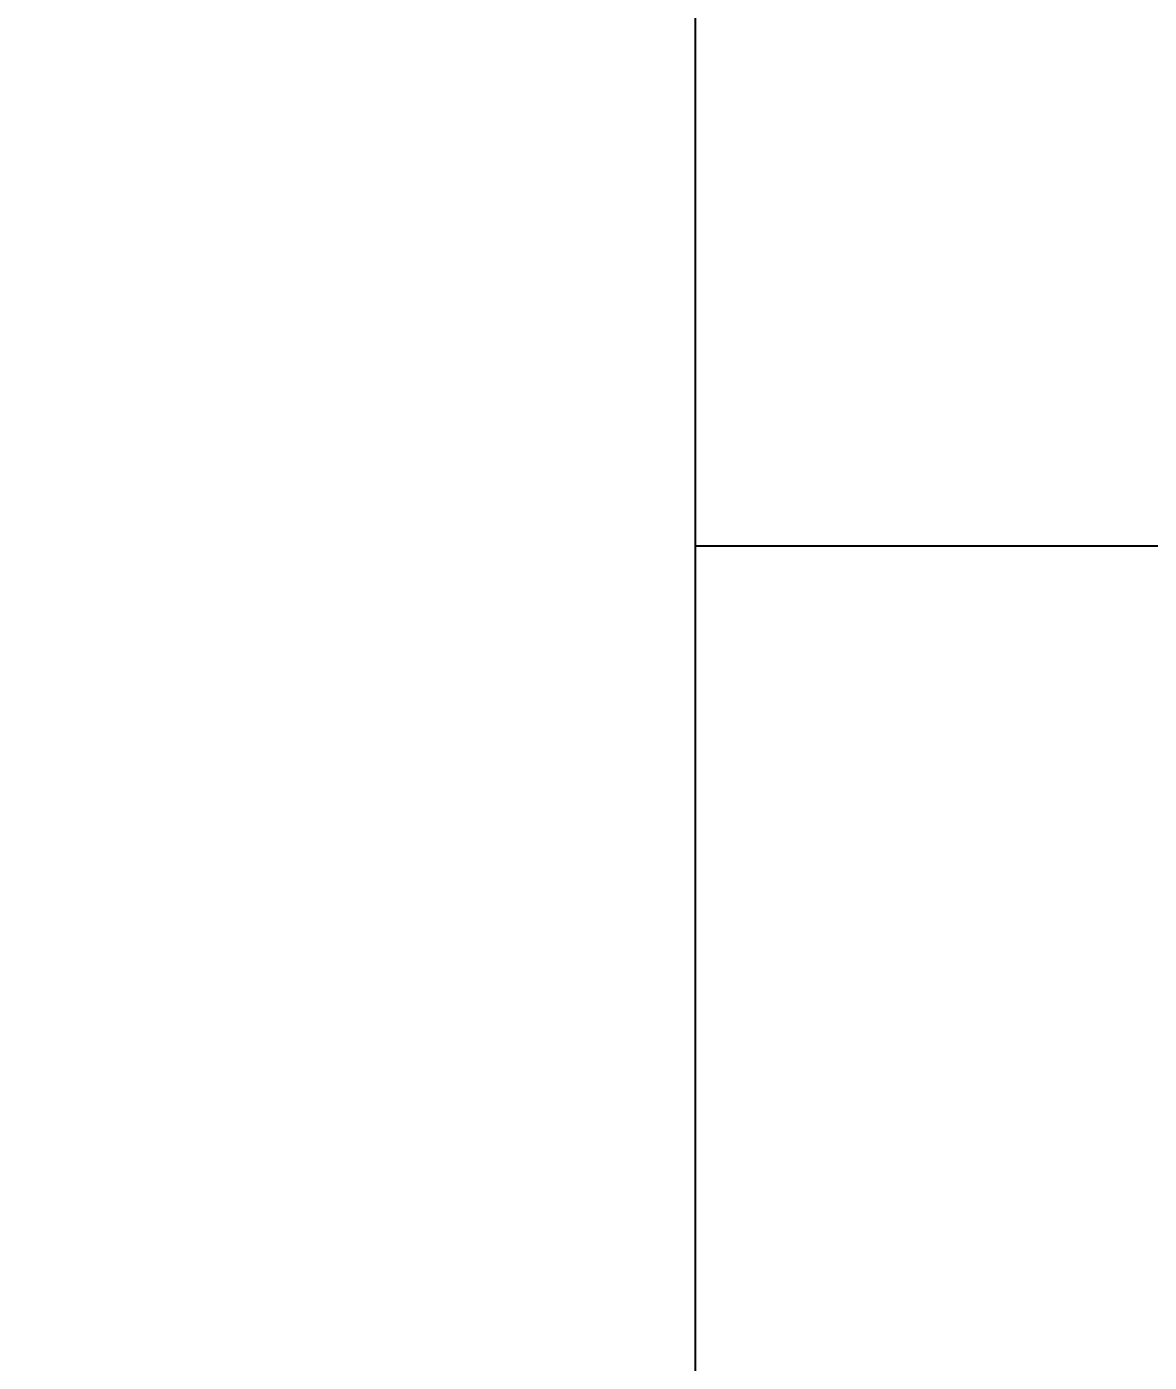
# Model space of a CAD drawing. Header units: metres. Extents: x 1185 to 1291, y 1063 to 1193.
# Drawn here: x 1281.7286834 to 1281.728813, y 1100.7121737 to 1100.7123279 of the extents above; entities that cross this region are included whole.
import ezdxf

# ---------------------------------------------------------------- set-up
doc = ezdxf.new("R2010")
doc.units = ezdxf.units.M
doc.header["$MEASUREMENT"] = 0
doc.styles.add('Arial', font='swissc.ttf')
doc.dimstyles.new('FLOOR DIM BUILDING DIM', dxfattribs={"dimtxt": 0.23, "dimasz": 0.025, "dimexe": 0.075, "dimexo": 0.3, "dimgap": 0.09, "dimtad": 0, "dimzin": 3, "dimdsep": 46, "dimtxsty": 'Arial', "dimblk": 'JM1', "dimcen": -0.09, "dimse1": 1, "dimse2": 1, "dimclrd": 5, "dimclre": 250, "dimclrt": 3, "dimazin": 0, "dimtfac": 0.65, "dimtix": 1, "dimtofl": 0, "dimtmove": 0, "dimatfit": 2, "dimfxl": 0, "dimfrac": 1, "dimtolj": 1, "dimlwd": 18, "dimlwe": -1, "dimarcsym": 0})

# ---------------------------------------------------------------- blocks, each defined once
blk = doc.blocks.new('JM1')
at = {"color": 2}
for p, q in [((0, 2), (0, -2)), ((-0.8838835, -0.8838835), (0.8838835, 0.8838835)), ((-3, 0), (0, 0))]:
    blk.add_line(p, q, dxfattribs=at)
blk = doc.blocks.new('*D154')
at = {"color": 5, "lineweight": 18}
for p, q in [((1285.18398667, 1114.61666429), (1285.18398667, 1091.78239416)), ((1285.18398667, 1067.26786429), (1285.18398667, 1090.10213442))]:
    blk.add_line(p, q, dxfattribs=at)
at = {"layer": 'DEFPOINTS', "color": 0, "lineweight": -3}
for p in [(1282.49698188, 1114.71666429), (1281.48808188, 1067.16786429), (1285.18398667, 1067.16786429)]:
    blk.add_point(p, dxfattribs=at)
at = {"color": 5, "lineweight": 18, "xscale": 0.1, "yscale": 0.1, "zscale": 0.1}
for p, rotation in [((1285.18398667, 1114.71666429), 90), ((1285.18398667, 1067.16786429), 270)]:
    blk.add_blockref('JM1', p, dxfattribs=dict(at, rotation=rotation))
at = {"color": 3, "lineweight": -3, "insert": (1285.18398667, 1090.94226429), "char_height": 0.46, "attachment_point": 5, "rotation": 90, "style": 'Arial'}
blk.add_mtext('\\A1;47.55', dxfattribs=at)
blk = doc.blocks.new('TRHTRH')
at = {"lineweight": -3}
for p, q in [((112975.85263935, -26611.71552768), (112975.85263935, -26612.63712768)), ((112975.67372374, -26611.96518844), (112975.85263935, -26611.96518844))]:
    blk.add_line(p, q, dxfattribs=at)

msp = doc.modelspace()

# ---------------------------------------------------------------- block references
at = {"rotation": 180}
msp.add_blockref('TRHTRH', (114257.58139994, -25511.25292047), dxfattribs=at)

# ---------------------------------------------------------------- dimensions: what is measured, and where the dimension line sits
at = {"color": 3, "lineweight": -3}
dim = msp.add_linear_dim(base=(1285.18398667, 1067.16786429), p1=(1282.49698188, 1114.71666429), p2=(1281.48808188, 1067.16786429), angle=270, dimstyle='FLOOR DIM BUILDING DIM', override={"dimscale": 2, "dimasz": 0.05, "dimpost": '\\X', "dimtmove": 1}, dxfattribs=at)
dim.commit()
dim.dimension.update_dxf_attribs({"geometry": '*D154', "text_midpoint": (1285.18398667, 1090.94226429)})

doc.saveas('drawing.dxf')
